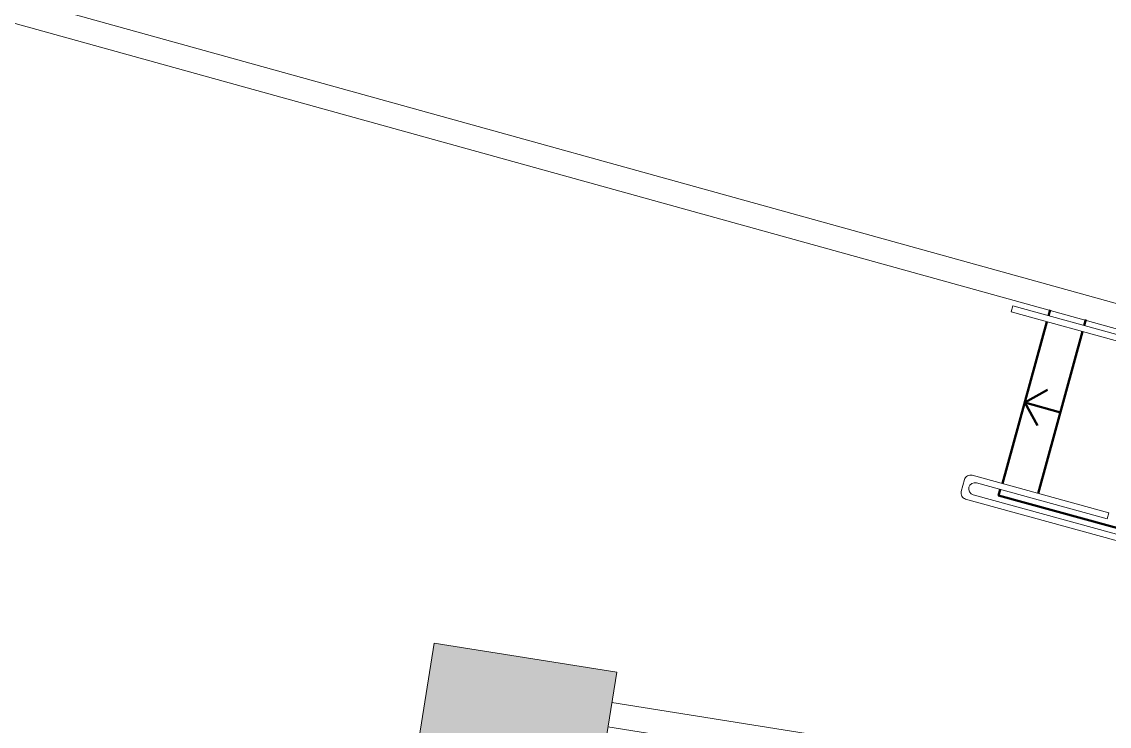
# Model space of a CAD drawing. Header units: centimetres. Extents: x 139057 to 200038, y 34824 to 80516.
# Drawn here: x 163917 to 164799, y 53747 to 54319 of the extents above; entities that cross this region are included whole.
import ezdxf

# ---------------------------------------------------------------- set-up
doc = ezdxf.new("R2010")
doc.units = ezdxf.units.CM
doc.header["$LTSCALE"] = 100
for name, color, linetype, lineweight in [('410_STRUTTURE_001-AM_0', 7, 'Continuous', 0), ('430_TAVOLATI_001-AM_0', 3, 'Continuous', 0), ('440_SIMBOLI_001-AM_0', 31, 'Continuous', 0), ('448_SCALE_001-AM_0', 216, 'Continuous', 50)]:
    doc.layers.add(name, color=color, linetype=linetype, lineweight=lineweight)

msp = doc.modelspace()

# ---------------------------------------------------------------- hatches: boundary and pattern name
at = {"layer": '410_STRUTTURE_001-AM_0'}
msp.add_hatch(color=256, dxfattribs=at).paths.add_polyline_path([(164376.06, 53643.07), (164399.7, 53791.2), (164251.57, 53814.84), (164227.93, 53666.71)])

# ---------------------------------------------------------------- linework, layer by layer
at = {"layer": '410_STRUTTURE_001-AM_0', "elevation": 0}
msp.add_lwpolyline([(164376.06, 53643.07), (164399.7, 53791.2), (164251.57, 53814.84), (164227.93, 53666.71)], close=True, dxfattribs=at)
at = {"layer": '430_TAVOLATI_001-AM_0'}
for p, q in [((163911.32, 54338.41, 0), (164963.5, 54046.39, 0)), ((163906.85, 54318.9, 0), (164958.16, 54027.11, 0))]:
    msp.add_line(p, q, dxfattribs=at)
at = {"layer": '430_TAVOLATI_001-AM_0', "elevation": 0}
msp.add_lwpolyline([(164395.64, 53766.53), (164895.68, 53686.73), (164892.53, 53666.98), (164392.49, 53746.78)], dxfattribs=at)
at = {"layer": '440_SIMBOLI_001-AM_0'}
msp.add_line((164797.55, 53915.67, 0), (164798.87, 53920.49, 0), dxfattribs=at)
at = {"layer": '440_SIMBOLI_001-AM_0', "elevation": 0}
msp.add_lwpolyline([(164811.82, 54058.27), (164813.14, 54063.09), (164721.04, 54088.37), (164719.71, 54083.55), (164811.82, 54058.27)], dxfattribs=at)
for points in [[(164914.09, 53868.11), (164682.67, 53931.64, -0.414214), (164679.18, 53937.78), (164681.82, 53947.43, -0.414214), (164687.97, 53950.92), (164798.87, 53920.48)], [(164688.82, 53935.13, -1), (164691.47, 53944.78), (164797.54, 53915.66)], [(164916.76, 53877.74), (164915.44, 53872.92), (164688.82, 53935.13, -0.414214)]]:
    msp.add_lwpolyline(points, format="xyb", dxfattribs=at)
at = {"layer": '448_SCALE_001-AM_0', "linetype": 'Continuous'}
for p, q in [((164780.22, 54077.31, 0), (164778.9, 54072.49, 0)), ((164777.57, 54067.67, 0), (164741.49, 53936.23, 0)), ((164759.53, 54001.95, 0), (164730.6, 54009.89, 0))]:
    msp.add_line(p, q, dxfattribs=at)
at = {"layer": '448_SCALE_001-AM_0', "linetype": 'Continuous', "elevation": 0}
for points in [[(164751.29, 54085.25), (164749.97, 54080.43)], [(164748.64, 54075.61), (164712.56, 53944.17)], [(164741.09, 53991.46), (164730.6, 54009.89), (164749.04, 54020.39)], [(164710.75, 53939.48), (164709.43, 53934.66), (164916.86, 53877.7)]]:
    msp.add_lwpolyline(points, dxfattribs=at)

doc.saveas('drawing.dxf')
